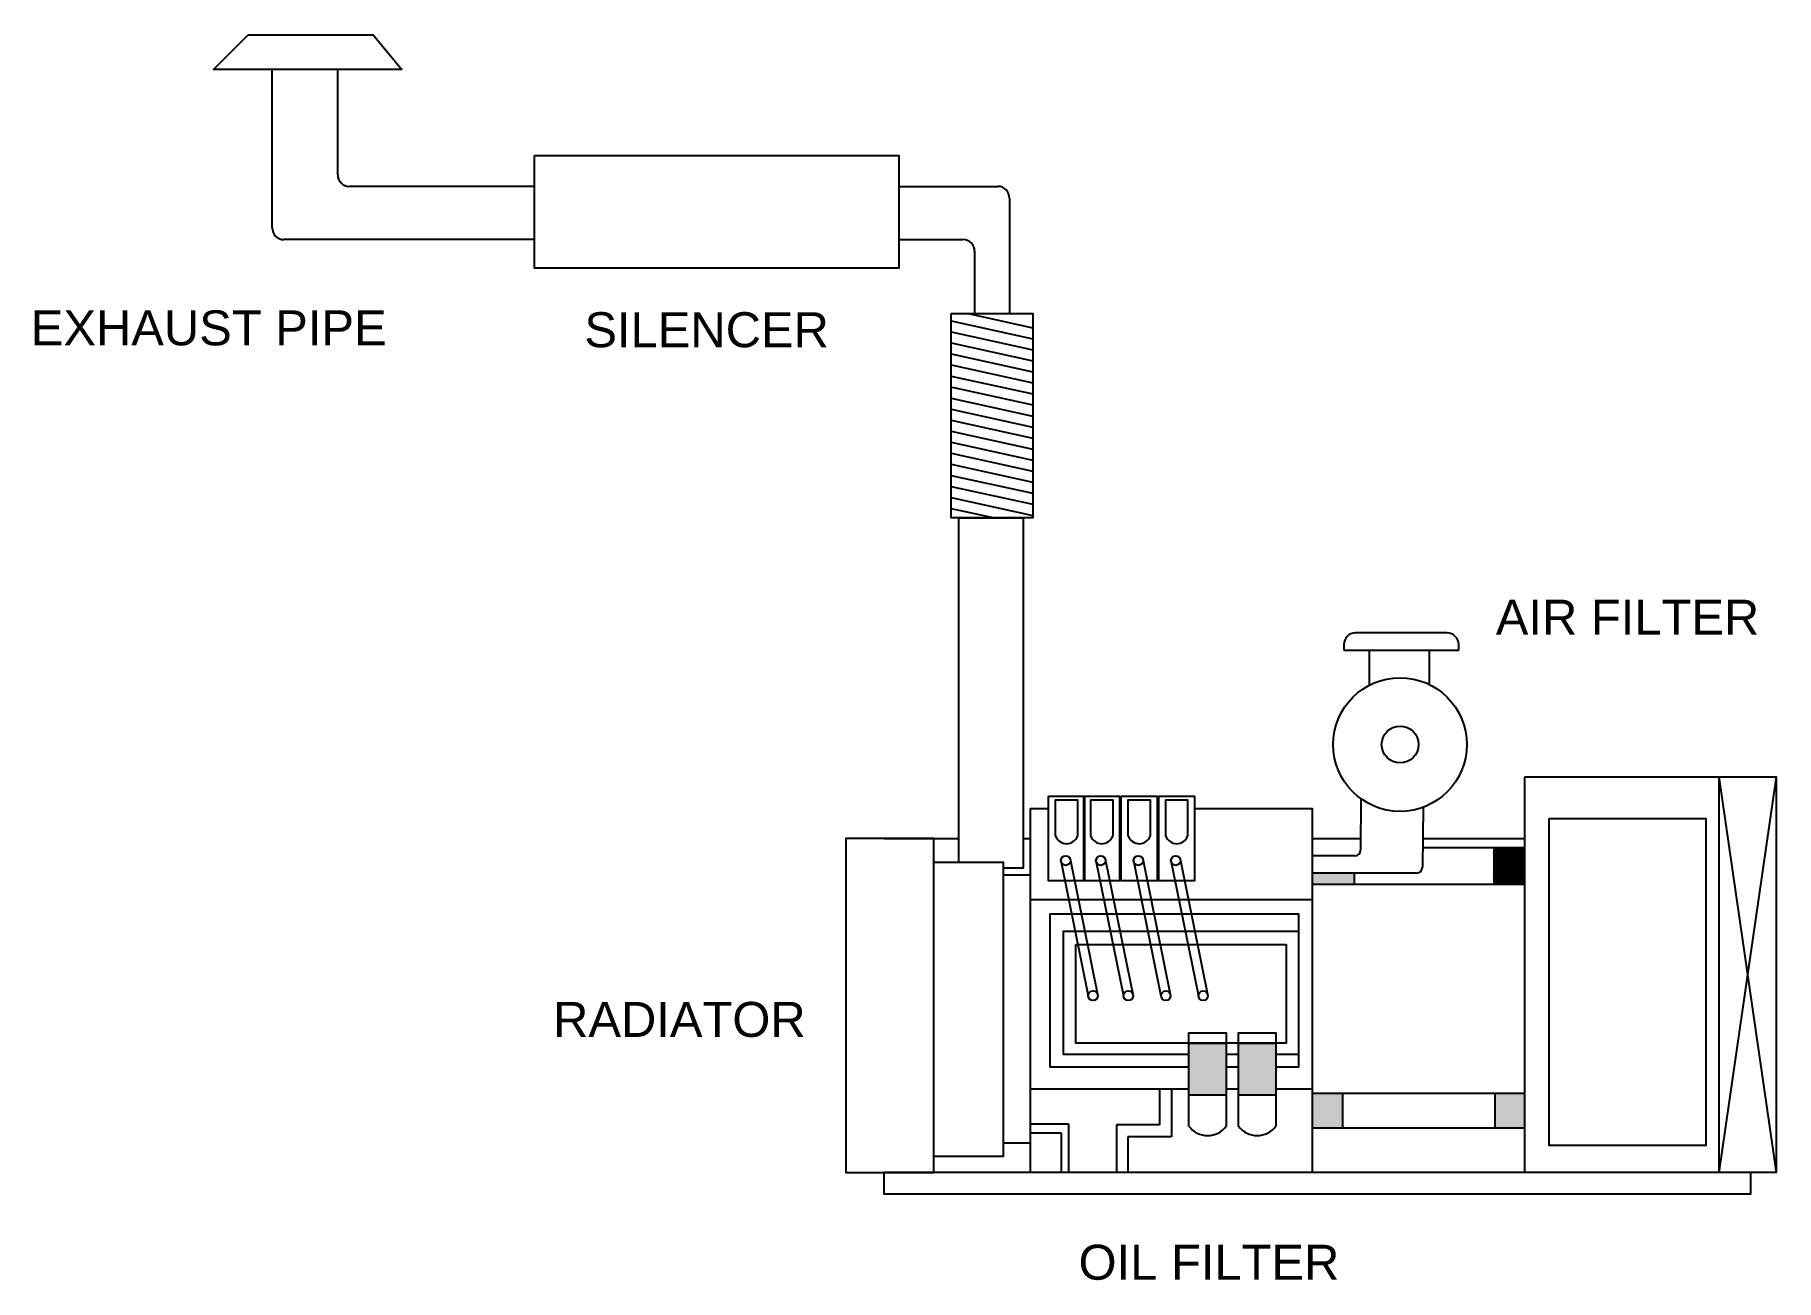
# Model space of a CAD drawing. Header units: millimetres. Extents: x -4709 to 10219, y -559 to 10120.
import ezdxf

# ---------------------------------------------------------------- set-up
doc = ezdxf.new("R2010")
doc.units = ezdxf.units.MM
doc.styles.get("Standard").update_dxf_attribs({"font": 'arial.ttf'})

msp = doc.modelspace()

# ---------------------------------------------------------------- hatches: boundary and pattern name
at = {"true_color": 0x000000}
h = msp.add_hatch(dxfattribs=at)
h.set_pattern_fill('BOX', color=18)
h.set_pattern_definition([(90, (-10400.833, -701.998), (-25.4, 2e-15), []), (90, (-10394.483, -701.998), (-25.4, 2e-15), []), (0, (-10400.833, -701.998), (0, 25.4), [-6.35, 6.35]), (0, (-10400.833, -695.648), (0, 25.4), [-6.35, 6.35]), (0, (-10400.833, -689.298), (0, 25.4), [6.35, -6.35]), (0, (-10400.833, -682.948), (0, 25.4), [6.35, -6.35]), (90, (-10388.133, -701.998), (-25.4, 2e-15), [6.35, -6.35]), (90, (-10381.783, -701.998), (-25.4, 2e-15), [6.35, -6.35])])
h.paths.add_polyline_path([(8064, 3150), (7799, 3150), (7799, 2838), (8064, 2838)])
h.paths.add_polyline_path([(6602, 2932), (6241, 2932), (6241, 2838), (6602, 2838)])
h.paths.add_polyline_path([(8064, 1045), (7808, 1045), (7808, 747), (8064, 747)])
h.paths.add_polyline_path([(6501, 1045), (6241, 1045), (6241, 747), (6501, 747)])
h = msp.add_hatch(dxfattribs=at)
h.set_pattern_fill('TRIANG', color=18, scale=5)
h.set_pattern_definition([(60, (-10400.833, -702), (-23.8125, 41.24446), [23.8125, -23.8125]), (120, (-10400.833, -702), (-47.625, 3e-08), [23.8125, -23.8125]), (0, (-10412.74, -681.376), (23.8125, 41.24446), [23.8125, -23.8125])])
h.paths.add_polyline_path([(8064, 3150), (7799, 3150), (7799, 2838), (8064, 2838)])
h.paths.add_polyline_path([(6602, 2932), (6241, 2932), (6241, 2838), (6602, 2838)])
h.paths.add_polyline_path([(6501, 1045), (6241, 1045), (6241, 747), (6501, 747)])
h.paths.add_polyline_path([(8064, 1045), (7808, 1045), (7808, 747), (8064, 747)])
h = msp.add_hatch(dxfattribs=at)
h.set_pattern_fill('TRIANG', color=18)
h.set_pattern_definition([(60, (-10400.833, -701.998), (-4.7625, 8.248892), [4.7625, -4.7625]), (120, (-10400.833, -701.998), (-9.525, 5e-09), [4.7625, -4.7625]), (0, (-10403.214, -697.874), (4.7625, 8.248892), [4.7625, -4.7625])])
h.paths.add_polyline_path([(8064, 3150), (7799, 3150), (7799, 2838), (8064, 2838)])
h = msp.add_hatch(color=18, dxfattribs=at)
h.dxf.hatch_style = 1
h.paths.add_polyline_path([(5505, 1268), (5185, 1268), (5185, 1079), (5505, 1079)])
h.paths.add_polyline_path([(5505, 1375), (5185, 1375), (5185, 1268), (5505, 1268)])
h.paths.add_polyline_path([(5505, 1473), (5185, 1473), (5185, 1375), (5505, 1375)])
h.paths.add_polyline_path([(5930, 1473), (5610, 1473), (5610, 1375), (5930, 1375)])
h.paths.add_polyline_path([(5930, 1375), (5610, 1375), (5610, 1268), (5930, 1268)])
h.paths.add_polyline_path([(5930, 1268), (5610, 1268), (5610, 1079), (5930, 1079)])
h.paths.add_polyline_path([(5505, 1079), (5185, 1079), (5185, 1028), (5505, 1028)])
h.paths.add_polyline_path([(5930, 1079), (5610, 1079), (5610, 1028), (5930, 1028)])

# ---------------------------------------------------------------- linework, layer by layer
for p, q in [((-2675, 8464), (-2675, 9822)), ((-2113, 8920), (-2113, 9822)), ((-427, 8820), (-2013, 8820)), ((2699, 8820), (3547, 8820)), ((3647, 8720), (3647, 7730)), ((-427, 8364), (-2575, 8364)), ((2699, 8364), (3248, 8364)), ((3348, 8264), (3348, 7730)), ((3147, 7667), (3848, 7513)), ((3293, 7730), (3848, 7608)), ((3293, 7730), (3592, 7730)), ((3147, 7572), (3848, 7419)), ((3147, 7478), (3848, 7324)), ((3147, 7383), (3848, 7229)), ((3147, 7289), (3848, 7135)), ((3147, 7194), (3848, 7040)), ((3155, 7098), (3848, 6946)), ((3147, 7005), (3848, 6851)), ((3147, 6910), (3848, 6756)), ((3147, 6815), (3848, 6662)), ((3147, 6721), (3848, 6567)), ((3147, 6721), (3848, 6567)), ((3147, 6721), (3848, 6567)), ((3147, 6721), (3848, 6567)), ((3147, 6721), (3848, 6567)), ((3147, 6626), (3848, 6473)), ((3147, 6532), (3848, 6378)), ((3147, 6437), (3848, 6283)), ((3147, 6342), (3848, 6189)), ((3147, 6248), (3848, 6094)), ((3147, 6153), (3848, 5999)), ((3147, 6059), (3491, 5983)), ((7398, 4991), (6613, 4991)), ((6513, 4891), (6513, 4843)), ((6513, 4843), (6732, 4843)), ((6732, 4543), (6732, 4843)), ((6732, 4843), (7246, 4843)), ((7246, 4549), (7246, 4847)), ((7246, 4843), (7498, 4843)), ((7498, 4843), (7498, 4891)), ((9727, 3758), (9727, 363)), ((9727, 3758), (10219, 363)), ((10219, 3758), (9727, 363)), ((6660, 3569), (6657, 3129)), ((7193, 3496), (7187, 2982)), ((7189, 3150), (8064, 3150)), ((7799, 3150), (7799, 2838)), ((4087, 3039), (4322, 1880)), ((4169, 3039), (4404, 1880)), ((4388, 3039), (4624, 1880)), ((4471, 3039), (4706, 1880)), ((4710, 3039), (4945, 1880)), ((4792, 3039), (5028, 1880)), ((5031, 3039), (5266, 1880)), ((5113, 3039), (5348, 1880)), ((6607, 3079), (6241, 3079)), ((3591, 2917), (3828, 2917)), ((7137, 2932), (6241, 2932)), ((6241, 2838), (8064, 2838)), ((6602, 2932), (6602, 2838)), ((4933, 1079), (4933, 772)), ((5035, 1079), (5035, 670)), ((6241, 1045), (8064, 1045)), ((6501, 1045), (6501, 747)), ((7808, 1045), (7808, 747)), ((3828, 783), (4152, 783)), ((4152, 783), (4152, 363)), ((4933, 772), (4565, 772)), ((4565, 772), (4565, 363)), ((6241, 747), (8064, 747)), ((3591, 619), (3828, 619)), ((3828, 704), (4090, 704)), ((4090, 704), (4090, 363)), ((5035, 670), (4661, 670)), ((4661, 670), (4661, 363)), ((8064, 363), (2571, 363))]:
    msp.add_line(p, q)
for points in [[(-2881, 10120), (-1809, 10120), (-1563, 9822), (-3179, 9822)], [(-427, 9084), (2699, 9084), (2699, 8119), (-427, 8119)], [(3147, 7730), (3848, 7730), (3848, 5977), (3147, 5977)], [(8064, 3758), (10219, 3758), (10219, 363), (8064, 363)], [(3982, 3592), (4289, 3592), (4289, 2866), (3982, 2866)], [(4283, 3592), (4591, 3592), (4591, 2866), (4283, 2866)], [(4605, 3592), (4913, 3592), (4913, 2866), (4605, 2866)], [(4926, 3592), (5233, 3592), (5233, 2866), (4926, 2866)], [(8274, 3401), (9616, 3401), (9616, 596), (8274, 596)], [(2997, 3229), (2244, 3229), (2244, 365), (2997, 365)], [(2997, 3026), (3591, 3026), (3591, 503), (2997, 503)], [(4216, 2320), (6018, 2320), (6018, 1473), (4216, 1473)], [(5185, 1473), (5505, 1473), (5505, 1028), (5185, 1028)], [(5610, 1473), (5930, 1473), (5930, 1028), (5610, 1028)]]:
    msp.add_lwpolyline(points, close=True)
for points in [[(3213, 3026), (3213, 5977), (3763, 5977), (3763, 2975), (3591, 2975)], [(5233, 3487), (6241, 3487), (6241, 363), (3828, 363), (3828, 3487), (3982, 3487)], [(4042, 3249), (4042, 3560), (4230, 3560), (4230, 3249)], [(4344, 3249), (4344, 3560), (4532, 3560), (4532, 3249)], [(4665, 3249), (4665, 3560), (4854, 3560), (4854, 3249)], [(4986, 3249), (4986, 3560), (5174, 3560), (5174, 3249)], [(2571, 3229), (3213, 3229)], [(3763, 3229), (3828, 3229)], [(6241, 3229), (6658, 3229)], [(7190, 3229), (8064, 3229)], [(5185, 1079), (3828, 1079), (3828, 2706), (6241, 2706), (6241, 1079), (5930, 1079)], [(5185, 1268), (3994, 1268), (3994, 2583), (6125, 2583), (6125, 1268), (5930, 1268)], [(5185, 1375), (4109, 1375), (4109, 2435), (6125, 2435), (6125, 1375), (5930, 1375)], [(5185, 763), (5185, 1563), (5505, 1563), (5505, 763)], [(5610, 763), (5610, 1563), (5930, 1563), (5930, 763)], [(5610, 1375), (5505, 1375)], [(5610, 1268), (5505, 1268)], [(5610, 1079), (5505, 1079)], [(9998, 363), (9998, 178), (2571, 178), (2571, 365)]]:
    msp.add_lwpolyline(points)
for centre, radius in [((6995, 4034), 573), ((6995, 4034), 158), ((4128, 3039), 41.1), ((4429, 3039), 41.1), ((4751, 3039), 41.1), ((5072, 3039), 41.1), ((4363, 1880), 41.1), ((4665, 1880), 41.1), ((4987, 1880), 41.1), ((5307, 1880), 41.1)]:
    msp.add_circle(centre, radius)
for centre, radius, start, end in [((-2013, 8920), 100, 180, 270), ((3547, 8720), 100, 0, 90), ((-2575, 8464), 100, 180, 270), ((3248, 8264), 100, 0, 90), ((6613, 4891), 100, 90, 180), ((7398, 4891), 100, 0, 90), ((4136, 3284), 100, 200.3699, 339.6301), ((4438, 3284), 100, 200.3699, 339.6301), ((4759, 3284), 100, 200.3699, 339.6301), ((5080, 3284), 100, 200.3699, 339.6301), ((6607, 3129), 50, 270, 359.5747), ((7137, 2982), 50, 270, 359.2823), ((5345, 879), 198, 216.1391, 323.8609), ((5770, 879), 198, 216.1391, 323.8609)]:
    msp.add_arc(centre, radius, start, end)

# ---------------------------------------------------------------- texts
at = {"char_height": 300, "attachment_point": 1}
for s, width, insert in [('EXHAUST PIPE', 4675.02, (-4744, 7757)), ('SILENCER', 2247.02, (2, 7741)), ('AIR FILTER', 2247.02, (7816, 5276)), ('RADIATOR', 2247.02, (-266, 1827)), ('OIL FILTER', 2247.02, (4239, -255))]:
    msp.add_mtext_dynamic_manual_height_columns(s, width=width, gutter_width=12.5, heights=[0], dxfattribs=dict(at, insert=insert))

doc.saveas('drawing.dxf')
